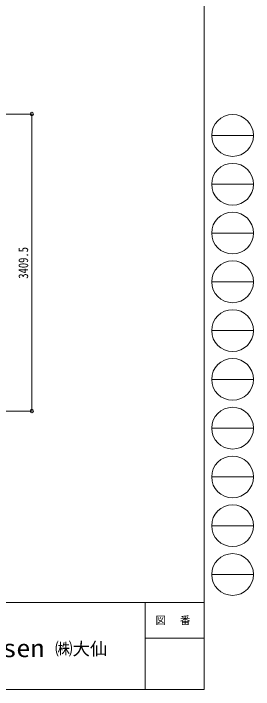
# Model space of a CAD drawing. Units: millimetres at full size, sheet at 1:40; details may follow other scales. Extents: x -11181 to 11305, y -7804 to 7716.
# Drawn here: x 8549 to 11305, y -7804 to -44 of the extents above; entities that cross this region are included whole.
import ezdxf
from ezdxf.enums import TextEntityAlignment as Align

# ---------------------------------------------------------------- set-up
doc = ezdxf.new("R2010")
doc.units = ezdxf.units.MM
doc.header["$LTSCALE"] = 40
doc.header["$PDMODE"] = 32
doc.header["$PDSIZE"] = 40
for name, color, linetype, lineweight in [('0-0_0', 7, 'Continuous', 9), ('0-A_寸法', 6, 'Continuous', 9), ('F-0_240', 7, 'Continuous', 9)]:
    doc.layers.add(name, color=color, linetype=linetype, lineweight=lineweight)
doc.styles.add('ＭＳ ゴシック', font='')
doc.styles.get('ＭＳ ゴシック').set_extended_font_data('MS Gothic')

msp = doc.modelspace()

# ---------------------------------------------------------------- linework, layer by layer
at = {"layer": '0-0_0', "color": 6}
msp.add_line((8758.43, -4606.71), (8758.43, -1197.21), dxfattribs=at)
at = {"layer": '0-A_寸法'}
for p, q in [((8758.43, -1197.21), (7960.59, -1197.21)), ((8758.43, -4606.71), (8289.41, -4606.71))]:
    msp.add_line(p, q, dxfattribs=at)
for p in [(8758.43, -1197.21), (8758.43, -4606.71)]:
    msp.add_point(p, dxfattribs=at)
at = {"layer": 'F-0_240', "color": 5}
for p, q in [((10739.39, 7716.46), (10739.39, -7803.54)), ((-11180.61, -6803.54), (10739.39, -6803.54)), ((10059.39, -6803.54), (10059.39, -7803.54)), ((10059.39, -7213.54), (10739.39, -7213.54)), ((-11180.61, -7803.54), (10739.39, -7803.54))]:
    msp.add_line(p, q, dxfattribs=at)
at = {"layer": 'F-0_240', "color": 4}
for p, q in [((10824.88, -1443.54), (11304.88, -1443.54)), ((10824.88, -2003.54), (11304.88, -2003.54)), ((10824.88, -2563.54), (11304.88, -2563.54)), ((10824.88, -3123.54), (11304.88, -3123.54)), ((10824.88, -3683.54), (11304.88, -3683.54)), ((10824.88, -4243.54), (11304.88, -4243.54)), ((10824.88, -4803.54), (11304.88, -4803.54)), ((10824.88, -5363.54), (11304.88, -5363.54)), ((10824.88, -5923.54), (11304.88, -5923.54)), ((10824.88, -6483.54), (11304.88, -6483.54))]:
    msp.add_line(p, q, dxfattribs=at)
for centre in [(11064.88, -1443.54), (11064.88, -2003.54), (11064.88, -2563.54), (11064.88, -3123.54), (11064.88, -3683.54), (11064.88, -4243.54), (11064.88, -4803.54), (11064.88, -5363.54), (11064.88, -5923.54), (11064.88, -6483.54)]:
    msp.add_circle(centre, 240, dxfattribs=at)

# ---------------------------------------------------------------- texts
at = {"layer": '0-A_寸法', "color": 7, "style": 'ＭＳ ゴシック', "width": 0.8}
msp.add_text('3409.5', height=111.4, rotation=90, dxfattribs=at).set_placement((8750.43, -3087.96), align=Align.BOTTOM_LEFT)
at = {"layer": 'F-0_240', "style": 'ＭＳ ゴシック', "width": 1.15}
msp.add_text('Daisen', height=205.3, dxfattribs=at).set_placement((7939.48, -7493.68), align=Align.BOTTOM_LEFT)
at = {"layer": 'F-0_240', "style": 'ＭＳ ゴシック'}
msp.add_text('㈱大仙\u3000', height=146.6, dxfattribs=at).set_placement((9026.68, -7453.68), align=Align.BOTTOM_LEFT)
at = {"layer": 'F-0_240', "insert": (10179.39, -7063.54), "char_height": 87.98, "attachment_point": 7, "style": 'ＭＳ ゴシック'}
msp.add_mtext('\\T1.17;図\u3000番', dxfattribs=at)

doc.saveas('drawing.dxf')
